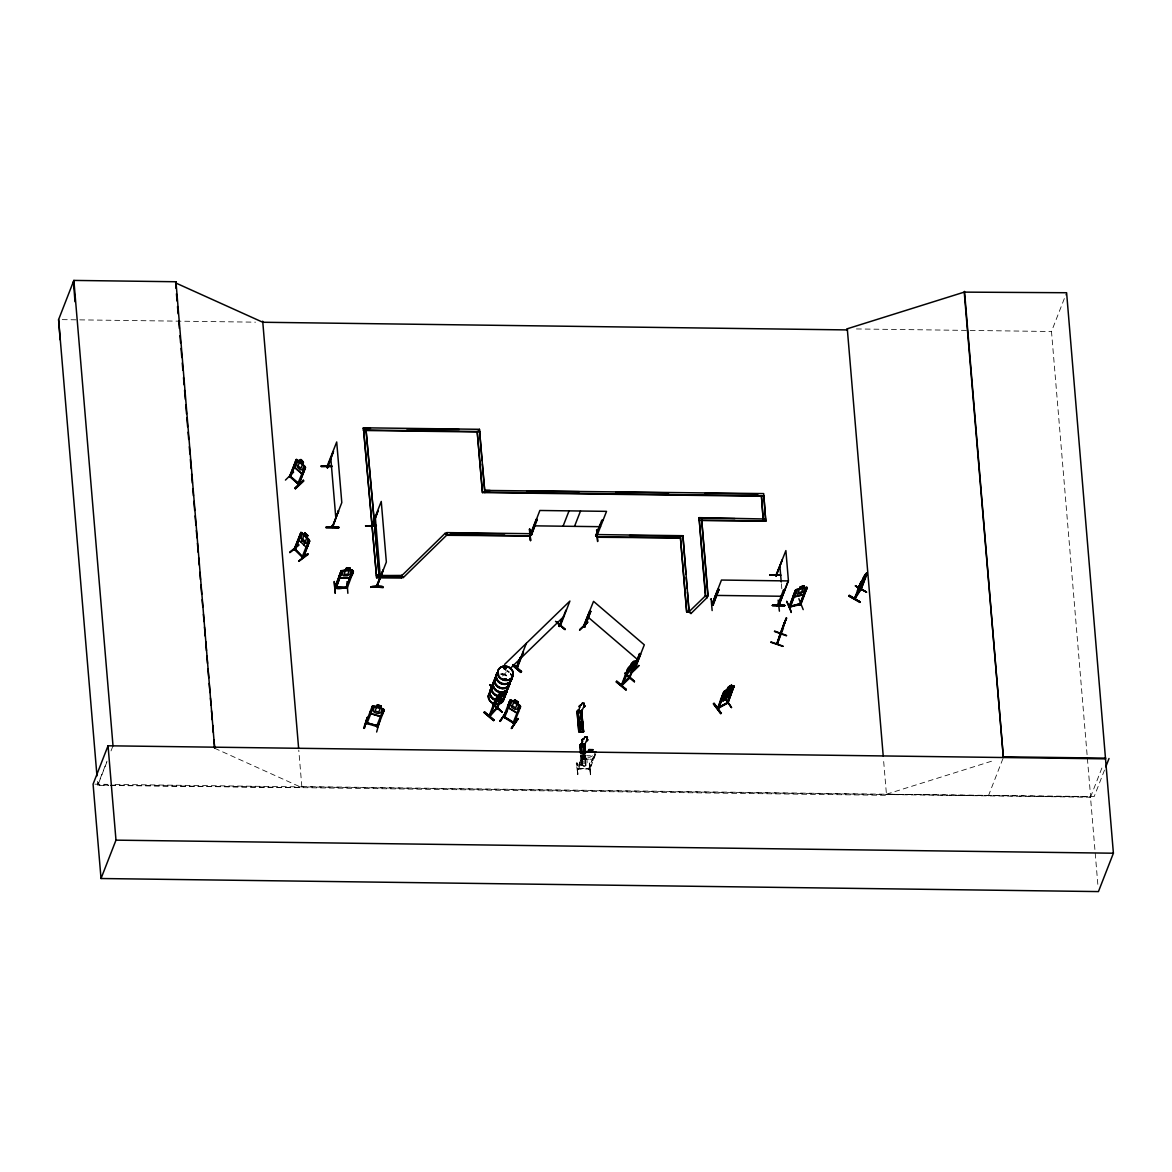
<?xml version="1.0" encoding="UTF-8"?>
<svg xmlns="http://www.w3.org/2000/svg" width="1172" height="1172" viewBox="0 0 1172 1172"><rect width="100%" height="100%" fill="white"/><g stroke="black" fill="none" stroke-linecap="round" stroke-linejoin="round"><path stroke-width="0.75" stroke-dasharray="5 3.75" d="M584.037 756.204L584.257 757.215L582.894 756.057M108.674 785.123L97.73 784.976L107.033 761.141M111.018 750.915L113.01 745.817M106.799 762.196L97.774 785.357L108.703 785.489M581.429 757.801L585.546 757.991M583.773 752.087L577.357 768.715L578.997 768.568L577.576 768.158M583.51 753.757L577.65 768.612M581.576 759.646L585.692 759.837M589.999 768.817L577.518 769.11L578.529 769.242L584.608 753.376M578.529 769.242L584.638 753.772M581.869 763.133L586.044 763.177M577.796 774.516L577.02 762.913L577.855 774.589L576.228 763.192M577.855 774.589L576.844 763.148M589.809 768.202L588.549 769.315L594.585 753.508M588.769 769.315L594.629 753.904M593.97 757.302L595.288 753.962M589.736 768.876L595.947 752.409M595.757 753.918L589.868 769.33M590.366 774.751L589.531 763.075L590.556 774.443M301.834 786.558L1090.634 796.901L1051.489 331.5L1066.608 292.736M988.406 795.876L1003.364 757.508M1097.827 884.318L1090.502 797.224L1102.881 765.463M1104.507 770.092L1094.194 796.564L886.442 794.22L994.647 760.247M578.646 769.125L578.704 768.114L578.529 769.184M577.488 768.715L589.868 768.876M502.436 676.039L507.564 671.073M576.932 762.928L576.199 763.221M592.505 755.764L589.868 757.259L586.044 757.2L584.579 755.662M583.158 755.867L582.821 757.376M580.741 755.237C577.752 770.004 591.816 769.638 585.458 755.295M582.103 755.266C585.106 761.053 578.411 767.836 586.41 765.565M584.418 755.193L585.59 765.55L584.096 755.266M584.755 755.281L585.795 765.55L585.297 755.134M588.945 768.187L588.637 769.257M581.136 755.09L582.191 765.536L581.297 755.251M581.664 765.521L580.843 755.251M582.469 765.536L581.561 755.251M585.868 765.55L585.004 755.281M110.534 785.504L301.922 787.657L298.772 750.153M856.424 328.951L1051.489 331.5M62.248 319.634L255.496 322.168M586.63 755.691L590.454 755.75M578.909 768.334L588.637 768.466M94.917 784.171L107.736 784.346M115.061 784.434L1090.502 797.224M110.505 785.152L886.53 795.319L883.527 759.632M214.666 748.263L301.922 787.657M510.582 673.417L511.519 675.175M590.483 774.677L589.56 763.075M781.402 583.773L781.841 589.12M584.491 755.12L585.517 765.55M581.942 755.105L582.821 765.448M97.437 781.343L97.73 784.976M507.373 670.955A8.058 7.047 21.3 0 1 509.102 672.127M510.494 673.636A8.058 7.047 21.3 0 1 511.432 675.38M505.293 670.56A7.955 6.959 21.3 0 1 508.941 672.435M510.303 673.929A7.955 6.959 21.3 0 1 511.226 675.643M501.601 674.53A7.955 6.959 21.3 0 1 507.286 676.669M501.689 674.178A8.058 7.047 21.3 0 1 507.461 676.361M499.741 674.178A8.058 7.047 21.3 0 1 507.535 676.141M501.88 673.812A7.955 6.959 21.3 0 1 507.564 675.966M507.461 670.736A8.058 7.047 21.3 0 1 509.19 671.908M581.253 755.72L585.429 755.779L581.253 755.72M585.927 761.785L581.708 761.873L585.927 761.785M594.101 757.317L592.036 759.236L582.484 759.178L581.81 757.288L582.601 759.119L592.109 759.178L594.116 757.449"/><path stroke-width="1.5" d="M583.641 626.361L584.594 627.123L590.761 611.418L589.897 610.685L583.641 626.361L584.506 627.035L585.121 626.229L584.037 625.379M634.902 668.948C632.631 666.502 634.96 670.926 634.843 668.831M290.026 476.125L290.788 476.945M290.685 476.872L290.085 475.466M503.784 716.107L504.766 717.396L503.345 716.986M503.564 716.414L514.347 723.27M504.766 717.396L503.564 716.663M511.593 700.255L509.996 700.153L503.447 717.044L514.01 723.578L512.926 722.978L513.365 722.025M858.827 587.187L858.783 588.007L864.98 578.016L858.783 588.007L858.944 587.26M865.361 575.511L859.428 585.634M327.178 466.207L327.032 467.555M327.662 467.555L327.003 466.559L336.701 441.976L341.799 502.598L332.189 527.385L338.503 510.904L332.628 527.385L332.57 526.155M371.627 525.979L371.641 527.166M371.905 526.843L372.374 525.657M376.52 585.81L383.068 570.339L376.754 586.835L386.35 562.047L381.252 501.426L371.641 526.096M383.068 570.339L376.959 586.161M503.931 667.586L504.4 669.109L505.967 668.626M503.828 667.82L504.736 669.095M504.297 668.509L504.517 667.308L504.209 668.348M505.645 668.362L505.147 667.102M505.176 679.364L506.538 679.394L505.293 679.687M505.835 667.996L504.297 668.348M506.011 679.115L506.011 678.837M717.85 707.624L718.875 707.038M718.802 708.005L717.528 708.137M719.022 707.492L724.779 692.652L723.607 692.842L717.835 708.62L727.929 702.98L733.599 687.202L727.123 703.449M728.076 702.394L717.528 708.24L723.974 691.597L727.475 689.077L728.208 687.202C736.25 681.225 726.977 690.572 733.101 685.913L733.98 686.089L727.929 702.98L728.193 702.277M779.776 634.565L786.441 617.878M783.438 627.958L777.109 644.366L780.684 633.847M780.376 634.77L781.006 632.748M294.421 548.613L294.201 549.346L300.97 532.396L294.201 549.346L295.564 549.404L302.918 557.169M295.08 549.36L294.787 548.364M307.796 535.545L304.779 532.777L307.796 535.545L306.961 537.523L309.716 540.966L302.977 557.828L302.303 556.392M585.062 736.983C582.953 738.008 589.501 735.401 586.718 738.858A2.827 1.26 -4.8 0 1 586.513 740.88L586.527 741.026A2.827 1.26 -4.8 0 0 586.733 739.019L587.04 737.012M327.867 467.086L327.794 466.002L327.398 467.115M332.086 526.243L332.672 527.151M372.432 526.536L371.597 527.004M338.693 527.547L326.285 527.092L338.781 527.122L338.708 528.059L326.212 527.971L326.285 527.092M338.781 527.224L326.285 527.136M370.777 587.421C370.118 585.648 384.006 584.945 383.273 587.494L370.748 586.791M801.018 604.386L799.758 604.737L805.662 588.93L806.732 588.681L800.886 604.415C802.263 602.511 798.44 603.727 799.963 604.693L805.662 588.93M801.091 603.433L799.978 604.181M776.421 575.789L776.303 575.291M778.486 605.558L784.742 589.721L778.384 605.646L777.27 605.587L778.691 605.997L788.434 580.916L785.885 550.606L775.879 575.848M778.501 604.518L778.941 605.528M584.887 626.844L583.759 625.658L593.545 601.353L644.307 644.834L634.433 669.886L640.674 654.166L639.516 653.712L633.554 669.227L634.257 669.754M300.428 459.746L299.68 461.636L297.893 460.918L296.531 464.434L297.483 467.306L300.354 469.84L302.493 469.679L303.856 466.148L302.566 464.171L305.511 467.584L298.86 484.563L297.82 483.655L299.153 484.3M299.358 483.743L289.674 475.744M364.272 728.295L367.144 717.542M364.331 728.398L367.334 717.308L363.642 728.208L364.419 728.076M366.338 722.23C364.287 722.802 369.488 722.934 365.737 723.212L372.286 706.203L376.637 706.95L377.296 704.841L381.296 706.042L377.296 704.841M366.821 723.593L367.188 722.494L366.807 723.651M370.279 711.404L370.923 713.689L380.314 716.488L370.953 713.572M373.048 707.844L371.949 707.522L373.048 707.844L366.953 723.578M380.519 708.049L381.296 706.042M376.988 725.439C380.285 725.571 375.86 728.31 376.827 725.658L367.349 722.831M379.625 721.278L376.652 732.017M382.79 710.745L383.786 711.448L382.79 710.745L376.578 726.435M383.2 708.782C386.379 711.17 375.333 704.357 372.257 706.335M382.292 714.979L380.241 716.385M579.744 707.038L579.759 707.199A2.827 1.26 -4.8 0 1 581.122 705.192L581.107 705.031A2.827 1.26 -4.8 0 0 579.744 707.038L578.411 712.137L581.195 712.18L583.671 707.097A2.827 1.26 -4.8 0 0 583.89 705.075L583.89 705.236A2.827 1.26 -4.8 0 1 583.685 707.243L583.671 707.097M583.964 738.975L583.949 738.814A2.827 1.26 -4.8 0 0 582.601 740.982L581.253 745.919L582.587 740.821A2.827 1.26 -4.8 0 1 583.949 738.814L584.476 737.437M490.248 715.535L490.043 714.568L489.427 716.282L496.459 708.518M496.855 709.075L497.558 708.371M497.529 708.474L497.748 707.756L489.691 716.209M559.264 626.038L560.26 624.793L559.63 626.126M520.471 657.272L516.325 667.762L517.438 666.326M629.115 678.515L635.37 662.209L629.73 678.002L621.702 685.693L628.104 669.241M630.023 677.343L628.866 677.709L629.686 676.903M785.504 620.252L785.826 619.153M774.458 631.488L786.441 635.81M780.435 633.085L776.684 644.219L786.163 618.406M783.394 625.291L784.61 622.391L780.669 633.437L781.182 632.675M777.241 644.175L780.039 634.272M780.435 634.799L783.878 624.412M785.255 620.882L782.207 629.159M783.116 627.723L786.485 617.761M786.573 618.552L785.841 619.373M782.911 646.387L770.839 642.315M301.966 556.92L303.284 557.579L309.716 540.966M785.137 621.424L783.599 625.863M771 641.919L783.013 646.124M516.662 668.055L526.36 643.296M517.775 666.604L516.544 667.058L517.702 666.736M516.662 667L516.881 667.923M854.447 598.57L860.981 582.103M855.34 598.218L855.399 597.075M860.995 589.531L859.955 590.087M860.541 589.999L860.834 588.74M860.951 589.677L866.401 573.298M783.292 625.921L784.449 622.669M778.325 605.06L779.146 605.03L778.472 604.606M506.055 668.377L505.601 669.124M60.153 339.821L58.6 319.59L73.865 280.416L175.961 281.749L214.666 748.263L213.963 739.898M175.99 288.341L175.961 281.749M1105.46 758.855L108.044 745.788L93.086 784.141L101.026 878.517L1098.442 891.584L1113.4 853.216L1066.608 292.736L964.234 292.121L1003.364 757.508L964.512 291.403M101.026 878.517L115.984 840.148L108.044 745.788M285.455 480.066L293.63 472.111M296.267 459.439L289.557 476.565L298.757 484.476L305.423 467.672L304.72 466.075L296.179 459.527L297.615 459.732C301.468 465.152 298.45 454.853 303.431 462.31L302.596 464.288L303.299 462.281M298.684 484.549L289.836 476.125L296.355 459.556M296.384 461.783L290.216 477.136L296.677 461.519L295.534 461.05L296.677 461.519M295.373 488.753L303.651 480.916L295.373 488.797L294.978 488.021L303.299 480.608M304.178 468.111L305.028 468.859L304.178 468.111L297.82 483.655M303.284 480.212L303.68 480.989M298.274 544.848L289.938 552.261M327.296 465.973L327.003 466.559M294.861 549.917L301.292 534.373L300.501 533.582L300.984 534.622M295.095 550.064L301.292 534.373M327.603 467.672L327.882 466.207M327.618 467.804L333.493 451.308L327.12 467.643M289.821 552.598L298.757 544.98M304.881 532.689L304.119 534.813L300.955 532.586L302.273 532.835M301.263 542.299L304.954 532.85M303.988 544.965L307.679 535.516M298.684 561.329L307.709 553.77L298.684 561.329L308.06 554.546L307.694 553.755M308.368 541.347L309.174 542.138L308.368 541.347L302.083 557.11L302.508 556.041M376.461 575.584L401.659 575.437L401.835 577.65L376.637 577.796L363.437 427.795L479.436 429.304L484.886 492.621L482.454 492.606L477.194 431.501L479.626 431.516L482 460.523M363.423 430.476L363.437 427.795M366.045 430.021L379.069 575.13L366.045 430.021L363.613 429.992L376.637 577.796M332.658 526.36L332.291 525.569L332.409 526.829M334.225 581.722L335.177 593.091M346.238 586.835L346.15 587.963L351.966 572.097L353.094 572.112L347.249 587.905L334.738 587.289L336.261 587.245M350.194 568.288L349.461 570.295L352.333 570.339C355.438 571.365 351.204 576.551 349.49 577.884L339.865 577.767L339.191 575.862L341.155 570.676L352.42 570.149M341.286 570.691L334.811 587.743L340.847 571.951L341.975 571.965L336.159 587.714L341.975 571.965M372.125 526.14L365.591 525.935L376.432 525.686M346.971 581.664L347.864 593.296M345.887 587.831L351.966 572.097M371.744 527.239L378.058 510.758L372.183 527.239L371.846 525.422M401.659 578.118L401.659 575.437M378.248 575.613L401.469 575.906L403.329 577.547L401.659 575.481M479.436 429.304L479.436 431.999M530.433 535.912L447.059 534.828L445.214 533.231L446.884 535.296L530.433 535.912L530.257 533.7L446.884 532.615L446.884 535.296L446.884 532.615M381.134 706.057L380.358 708.064L383.171 708.899M377.179 725.468L376.798 726.625L377.062 725.512M366.074 722.685L378.117 725.864M382.16 714.92L384.152 709.778M384.299 709.793L377.809 726.801L365.854 723.241M482.454 492.606L477.194 431.501M765.961 520.734L699.069 520.339L765.77 521.218L763.675 493.588L484.695 490.409L490.16 490.482M529.656 528.953L530.594 540.644L529.612 528.968M530.257 533.7L530.066 534.754L531.575 534.608M531.414 535.252L537.303 519.416L536.175 519.416L530.096 535.15L531.443 534.769M530.374 535.282L539.853 510.479L606.539 511.358L596.812 536.146L595.713 536.073L599.815 525.202M534.74 525.994L531.326 534.769L530.096 534.696L531.399 534.095M492.577 704.123L502.143 712.224L493.031 703.654M492.665 703.991L502.246 712.093M563.058 526.213L569.05 510.86M489.515 716.195L498.393 696.109M490.204 715.609L496.225 700.138A8.058 7.047 21.3 0 1 491.654 688.067M498.144 696.739C492.606 709.587 508.677 683.159 495.492 699.479C495.99 697.267 508.003 687.759 501.001 693.765C503.916 686.836 495.815 700.475 499.125 694.22M499.448 694.102L501.059 692.535M496.298 708.913L503.096 692.769L497.441 708.401M493.793 705.412L495.463 699.332L489.09 716.004L497.411 707.463M501.47 696.827L503.403 691.583M496.708 709.119L503.535 691.7M494.174 719.872L493.588 720.634L484.021 712.532L484.593 711.77L494.145 719.886M520.104 657.624L516.427 668.348L523.459 651.896L517.57 667.278L515.958 668.04L516.691 667.776M574.529 526.36L580.506 511.021M506.128 711.843L500.341 721.088M503.491 717.22L503.887 716.077M510.172 700.153L508.209 705.192L508.604 707.844L516.793 713.001L518.625 711.785M512.853 664.832L521.394 671.849L520.822 672.406L512.633 665.447M504.78 716.649L504.253 717.674L504.986 716.839M504.531 717.718L510.626 701.984L509.439 701.706L510.626 701.984M510.098 700.255L513.878 701.808L514.596 699.684L518.127 701.882L517.321 703.859M518.127 701.882L517.189 703.859L520.471 706.687M518.039 719.212C497.88 747.546 530.975 698.746 511.622 728.457L517.628 718.641M519.24 707.317L520.222 707.917L519.24 707.317L513.043 723.036M513.863 723.563L520.676 706.628L519.723 705.28M559.703 625.965L559.44 625.438M559.147 626.244L562.018 619.021M565.944 610.099L559.484 626.522L560.377 625.643M560.319 625.892L569.914 601.046L504.575 664.421M596.812 536.146L595.669 536.014L601.749 520.28L602.877 520.295L601.778 520.676M596.885 536.073L597.119 534.578L682.924 535.707L689.107 611.96L686.675 611.931L680.463 537.963M597.061 536.029L596.958 534.959M597.31 536.791L680.683 537.889L597.119 537.274L597.119 534.578M597.559 541.523L596.651 529.832L597.749 541.2M556.583 622.42L565.007 629.554L556.934 622.259M579.627 630.067L587.729 622.098L579.73 629.73M590.761 611.418L584.506 627.035M587.729 622.098L579.583 629.935M577.693 710.379L579.173 731.65L577.693 710.379L580.169 731.768L577.957 711.214M578.016 710.379L580.228 731.738M577.986 713.001L582.03 712.517L581.502 713.045M581.122 705.192L582.22 703.2M581.195 712.942L583.568 731.782L581.532 710.422L582.601 726.64M581.854 710.437L581.312 711.243M583.89 705.236L584.198 703.229L581.971 703.493M578.587 724.018L582.704 724.208M578.909 727.958L583.026 728.134M578.983 729.482L583.143 729.526M580.814 746.784L580.536 744.161L581.004 753.464M580.858 744.161L581.371 751.838M584.169 744.747L584.696 744.22L585.399 753.581M584.696 744.22L584.052 745.011M592.094 751.721L592.973 749.64L588.871 749.582L588.154 751.604L585.956 752.146M588.256 751.662L588.989 749.655L592.827 749.831M589.545 749.977L592.007 750.007M624.881 673.534L634.389 681.694L625.335 673.08M621.629 685.679L628.851 677.548M622.435 683.95L621.936 684.595M680.302 536.161L686.675 611.931M630.389 666.15L629.012 669.666L631.518 667.249L632.895 663.718L628.954 667.337M631.371 663.63L630.565 665.535M631.693 663.513L633.305 661.946M685.928 574.075L682.924 535.707M633.788 666.165L625.936 674.955L627.709 668.743L621.307 685.386L629.598 676.991M638.696 665.755L630.595 673.724L638.828 665.432M633.613 666.15L635.663 661.023L629.115 678.075M635.957 663.293L639.809 653.434M699.069 517.658L705.632 595.64L707.287 597.705L705.441 596.123L699.069 517.658L765.58 519.006M687.437 592.109L689.107 611.96L690.967 613.542L689.297 611.476L686.865 611.447M708.064 595.669L705.441 596.123L708.064 595.669L701.691 519.899L707.873 596.152M711.155 599.156L712.151 610.553M711.331 598.921L710.54 599.2M711.712 604.723L713.133 605.133L718.949 589.384L717.821 589.384L711.741 605.118L721.454 580.052L788.155 580.931L778.574 605.997L777.578 606.041M713.323 604.635C712.166 602.862 711.301 606.466 713.352 604.576M712.928 604.693L718.949 589.384M721.22 713.323L714.1 703.2L713.426 703.83L720.736 713.631L721.425 713.001M769.784 575.144L780.786 575.262M724.53 692.315L718.495 707.639M726.948 697.12C727.402 698.893 720.575 703.273 723.651 698.776L722.304 699.201L723.681 695.67L729.057 691.451L730.434 687.949L727.314 689.707L725.937 693.238L729.072 691.48L730.141 692.022L728.779 695.538L726.86 697.12M723.007 700.768L723.739 698.878M723.681 700.138L725.688 699.01M728.735 687.202L730.742 686.06M726.86 697.018L726.113 699.01L722.787 700.797M730.771 687.437L731.562 685.312M776.318 575.848L782.251 559.923L775.761 575.789M726.845 703.478L727.768 701.969M730.361 694.498L731.929 688.257L732.412 689.561M733.906 685.986L726.699 703.068M725.351 699.039L731.504 707.566L724.384 697.428M772.48 605.265L784.976 605.382L772.465 605.323M778.164 600.123L779.395 611.183M777.314 605.983L783.394 590.249L784.551 590.644L783.394 590.249M793.488 595.361L795.422 590.161L797.048 589.179L807.068 587.436L800.71 603.932M795.466 590.278L789.034 606.788L801.106 603.858M790.294 607.023L796.213 591.157L795.143 591.406L789.181 607.169L790.631 606.422M790.236 606.51L796.213 591.157M785.636 620.296L786.427 618.23L785.137 621.658M777.3 644.19L777.153 642.696M800.403 586.733L799.568 588.578M799.714 588.74L800.447 586.85L804.065 586M791.29 612.165C781.138 589.37 790.748 608.693 791.188 612.487M800.93 586.894L803.26 586.337M798.865 598.687L803.201 609.616M799.67 588.622L797.487 589.706L796.11 593.222L797.458 594.277L801.077 593.428L803.611 591.464L804.988 587.934L803.289 587.758L804.182 585.78L803.45 587.67M799.993 604.752L799.978 603.58M804.959 592.519L806.922 587.48M855.487 585.839L866.621 592.109L855.457 585.883M859.31 585.575L857.464 590.703L860.863 582.03M863.925 576.551L854.871 598.907L862.87 578.953M864.072 576.243L863.075 578.367M860.204 587.348L861.039 585.194M861.391 584.315C870.693 563.703 851.561 601.456 861.317 584.389M860.453 586.718C853.436 600.108 871.529 565.666 859.911 585.517M861.405 584.623L865.756 574.544L865.2 575.364M864.995 575.452L866.577 573.269L860.541 583.231L861.479 582.616M859.94 590.336L866.826 572.888M860.321 590.571L866.533 574.046L866.372 575.115M860.981 589.78L866.914 574.28M866.445 592.27L855.443 586.029M1105.797 766.781L1109.02 758.504M859.867 602.437L848.88 596.079L860.16 601.998L849.319 595.273L848.88 596.094M586.513 740.88L584.037 745.963L581.239 745.758M597.207 535.56L595.625 535.619L597.237 535.077M335.031 587.758L334.899 587.685C338.942 591.025 350.721 584.828 346.15 587.905M489.969 684.917L492.665 687.261M857.831 590.395L863.456 581.473M484.417 712.107L493.939 720.267M520.822 672.391L512.677 665.388M521.247 671.937L512.97 665.081M521.335 671.717L513.175 664.714M493.646 720.56L484.08 712.459M616.267 681.884L626.229 689.605L616.809 681.152L616.252 681.899L625.804 690M489.867 715.594L490.57 714.905M497.661 707.829L496.518 708.357L497.338 707.551M621.424 685.181L629.467 677.035M622.068 684.99L622.156 684.038M493.558 705.207L501.411 693.135M860.907 583.978L862.782 581.107L860.497 584.022M863.823 576.873L865.947 573.474M854.564 598.584L860.775 588.842M855.003 598.804L861.215 588.959M855.121 598.775L855.267 597.178M508.018 705.222L508.677 707.742M511.505 700.255L519.738 705.354M508.487 707.859L516.867 712.898M506.758 711.887L499.712 721.044M500.254 721.425L506.055 711.843M512.926 722.904L513.526 722.084M722.494 695.172L724.311 692.725L732.104 688.257M722.011 696.637L722.494 697.941L730.112 693.487L731.826 691.099M730.185 693.604L732.017 691.158M628.939 667.308C623.694 673.065 640.176 655.866 633.232 663.176L633.979 661.052L631.415 663.748M713.44 703.815L720.751 713.602M630.639 665.52L622.42 685.005L622.215 684.067M858.534 589.047L859.296 588.139M595.757 535.633L596.841 535.589M711.917 604.166L713.177 604.181M777.402 605.587L778.662 605.499M336.218 587.187L334.987 587.187M347.322 587.333L345.916 587.362M793.444 595.23L794.089 596.914L803.201 594.775L805.135 592.607M725.571 695.479L722.641 698.805L726.069 695.523L728.237 695.655L726.962 694.674M559.22 625.995L559.879 625.365M516.793 667.967L517.482 667.308M559.703 626.405L560.597 625.072M565.007 629.554L557.227 622.156M503.433 693.048L502.363 693.487M502.143 712.224L493.002 703.669M630.595 673.724L638.843 665.828M401.469 575.965L445.214 533.231M403.329 577.547L447.059 534.828M510.128 668.582L563.937 616.399M501.85 691.729L499.067 694.234M635.707 662.488L634.638 662.927M689.297 611.476L705.632 595.64M625.833 674.867L632.235 668.846M690.967 613.542L707.478 597.222M634.389 681.694L625.306 673.094M294.201 464.595L294.612 467.408L301.805 473.561L303.445 472.55M303.431 462.31L300.252 459.688M303.445 472.726L301.761 473.766L294.524 467.408L294.392 464.595M294.861 488.328L303.328 480.3M339.865 577.767L349.49 577.767L351.483 575.906M729.101 695.89L730.464 694.454L720.443 700.124L723.871 691.641L733.98 686.089M302.156 532.806L308.954 539.472M298.816 544.98L289.792 552.452M332.306 525.686L332.262 526.594M371.861 525.539L371.949 526.565M377.164 586.718L377.135 585.604M565.168 629.188L555.513 621.307M380.285 716.268L382.189 714.803M634.492 681.562L624.998 673.211M334.298 581.517L335.236 593.178M500.898 693.678L501.982 693.004L498.686 699.347L495.434 701.559M633.129 663.088L634.228 662.414L630.932 668.758L627.679 670.97M306.068 546.899L307.65 545.932M307.738 546.035L306.009 547.104L299.153 540.395L298.992 537.465L299.343 540.321M732.002 688.374L724.179 692.593M731.636 685.415L728.295 687.305L724.267 694.176L725.351 694.747L728.471 692.989L732.119 687.012L730.683 687.319M723.871 693.179L724.779 692.652M733.848 687.539L732.676 687.73M718.817 707.199L727.724 702.497M731.504 707.566L724.736 697.428M504.048 697.296L504.019 697.311A7.911 6.929 21.3 0 1 493.676 703.713A7.911 6.929 21.3 0 1 490.189 692.169M341.286 570.823L345.637 570.251L346.37 568.361L350.208 568.405M583.788 752.204L585.487 751.442L595.947 752.409M583.92 752.234L585.531 751.633M504.238 667.205L505.308 667.439M583.583 731.768L578.763 731.724L577.049 711.184L581.795 711.258M582.938 731.753L579.349 731.753M579.935 744.996L580.697 753.537L580.199 744.909M964.234 292.121L847.151 328.819L847.253 329.918L262.792 322.256L175.536 282.877M635.004 661.272L635.766 661.111M800.344 586.82L804.226 585.897M795.29 591.787L796.359 591.538M805.809 589.311L806.878 589.062M790.514 606.071L799.714 603.902M800.886 604.415L789.313 607.14L799.773 603.756M777.563 604.942L778.706 605.001M582.572 703.273L584.198 703.39M585.414 737.056L586.791 737.071M577.093 711.214L578.865 731.738M580.711 711.14L582.704 731.782L580.404 711.214M634.037 668.216L634.008 668.787M376.666 706.833L374.41 706.877L373.048 710.393L374.454 712.503L378.19 713.616L380.783 712.693L382.16 709.177L380.402 707.947M331.72 465.943L320.981 465.855L332.028 466.573M331.881 466.251L321.04 466.485L331.779 466.412M482.63 492.123L763.851 495.8L765.77 521.218M338.591 511.93L338.063 510.889M537.333 519.811L536.175 519.416M365.591 525.935L376.271 525.393M365.605 525.774L376.329 525.847M383.156 571.365L382.629 570.339M376.637 575.1L379.069 575.13M370.718 586.791L383.288 587.465M717.85 589.78L718.978 589.78M769.755 574.837L780.625 574.939M363.247 428.263L370.499 428.366M406.743 428.835L459.307 429.523M363.613 429.992L479.626 431.516M365.239 430.505L477.619 431.97M526.609 490.965L579.451 491.654M615.886 492.137L668.729 492.826M705.178 493.295L758.02 493.998M761.844 496.254L484.886 492.621L482.322 464.097M698.893 518.127L734.932 518.61M533.861 525.832L600.562 526.697M450.312 533.143L504.693 533.846M629.554 535.487L682.734 536.19M340.876 572.346L342.019 572.361M351.996 572.493L353.094 572.112M376.827 577.313L401.835 577.65M336.276 586.908L346.004 587.04M715.477 595.405L782.163 596.27M578.397 711.975L581.195 712.18M582.206 743.59L583.48 743.605M581.034 746.256L580.448 746.916L584.872 746.3L584.872 753.581M1003.642 756.79L1105.738 758.138M588.007 752.175L591.831 752.219M115.984 840.148L1113.4 853.216M580.521 722.157L581.517 723.021M580.697 723.739L579.701 722.89M789.459 606.657L790.661 606.451M508.692 685.137L508.765 685.151A7.911 6.929 21.3 0 1 498.481 691.392A7.911 6.929 21.3 0 1 494.994 679.848M490.218 691.993A7.955 6.959 21.3 0 0 493.72 703.61A7.911 6.929 21.3 0 0 503.96 697.106L504.063 697.208M583.524 731.782L581.532 710.422M513.951 701.706L511.93 701.252L510.567 704.768L511.739 707.375L515.05 709.426L517.394 709.001L518.771 705.485L517.248 703.757M774.604 631.049L786.573 635.444M349.461 570.178L351.263 570.823L349.886 574.353L347.249 575.833L343.425 575.789L341.96 574.251L343.337 570.72L345.623 570.119L346.253 568.171L350.355 568.215L349.622 570.105M592.08 751.589L593.882 752.248M806.014 587.128L807.112 587.553M304.207 534.74L302.508 533.934L301.131 537.465L302.01 540.409L304.735 543.076L306.786 542.988L308.148 539.472L306.932 537.406M582.674 731.768L580.858 712.854M514.611 699.918L517.921 701.969M504.912 717L513.307 722.186M352.333 570.339L353.329 570.984M302.742 557.682L294.201 549.185M589.619 610.964L590.483 611.696M639.516 653.712L640.381 654.445M583.876 625.921L584.945 626.082M513.336 664.568L521.613 671.629M512.999 664.7L521.394 671.849M492.826 686.924L490.101 684.624L492.709 687.202M489.793 685.093L492.489 687.466M587.553 616.706L638.315 660.188M501.557 696.754L493.705 705.544L493.5 704.372M303.973 535.37L306.698 538.036M302.596 538.9L305.321 541.567M294.421 548.789L295.388 549.653M294.509 548.921L303.138 557.359M730.171 693.516L722.392 698.043L721.967 696.813M713.953 703.464L721.293 713.323M803.201 594.775L794.089 596.914M339.983 577.693L339.191 575.862M625.745 673.783L625.936 674.955M529.407 529.231L530.433 540.6M883.219 755.984L847.297 328.834L847.385 329.918M779.893 565.944L781.241 582.001M686.221 577.679L687.144 588.505M596.929 535.062L597.119 537.274M596.079 752.263L595.054 751.692M584.374 744.205L585.165 753.493M584.037 746.725L584.784 753.581M583.773 746.564L584.506 753.567M583.7 746.637L584.271 753.479M583.378 746.711L584.052 753.567M579.378 709.998L578.924 710.935M581.385 746.711L582.045 753.567M581.224 746.549L581.81 753.464M580.536 744.161L581.239 753.552M484.886 489.925L485.062 492.137M375.274 516.764L380.373 577.386M330.724 457.329L335.822 517.936M262.704 321.172L298.626 748.322M176.445 293.806L177.06 301.087M177.514 306.551L178.129 313.832M178.745 321.113L179.36 328.394M179.975 335.675L180.591 342.957M181.045 348.421L181.806 357.533M182.261 362.983L182.876 370.279M183.491 377.56L184.107 384.841M184.561 390.305L185.337 399.403M185.791 404.867L186.553 413.965M186.861 417.613L187.623 426.711M188.091 432.175L188.692 439.456M189.307 446.752L189.923 454.033M190.377 459.497L191.153 468.595M191.607 474.059L192.369 483.157M192.838 488.621L193.439 495.903M193.907 501.367L194.669 510.479M195.123 515.929L195.9 525.041M196.354 530.506L196.969 537.787M197.423 543.251L198.185 552.349M198.654 557.813L199.269 565.094M199.87 572.375L200.485 579.657M200.954 585.121L201.716 594.233M202.17 599.698L202.785 606.979M203.401 614.26L204.016 621.541M204.47 627.005L205.232 636.103M205.701 641.567L206.462 650.68M206.917 656.13L207.532 663.425M207.986 668.875L208.763 677.987M209.217 683.452L209.978 692.549M210.447 698.014L211.048 705.295M211.517 710.759L212.279 719.872M212.733 725.322L213.348 732.617M73.865 280.416L113.01 745.817M58.6 319.59L96.968 775.893M73.44 281.529L74.993 301.775M509.996 681.723A7.955 6.959 21.3 0 1 499.755 688.125A7.955 6.959 21.3 0 1 496.254 676.522M510.201 681.474A8.058 7.047 21.3 0 1 499.829 687.964A8.058 7.047 21.3 0 1 496.269 676.215M494.892 680.097A7.911 6.929 21.3 0 0 498.393 691.641A7.911 6.929 21.3 0 0 508.575 685.298A7.911 6.929 21.3 0 1 498.393 691.641A7.911 6.929 21.3 0 1 494.892 680.126M504.18 679.101A7.911 6.929 21.3 0 1 505.879 680.243M504.282 678.852A7.911 6.929 21.3 0 1 505.982 679.994M511.856 677.24A8.058 7.047 21.3 0 1 502.48 684.052A8.058 7.047 21.3 0 1 496.796 673.446M510.274 681.005A7.955 6.959 21.3 0 1 500.034 687.422A7.955 6.959 21.3 0 1 496.532 675.819M510.289 681.254A8.058 7.047 21.3 0 1 499.902 687.759A8.058 7.047 21.3 0 1 496.357 675.995M511.93 677.02A8.058 7.047 21.3 0 1 501.557 683.525A8.058 7.047 21.3 0 1 498.012 671.761M511.93 676.771A7.955 6.959 21.3 0 1 501.689 683.188A7.955 6.959 21.3 0 1 498.188 671.585M511.534 679.321A7.955 6.959 21.3 0 1 500.459 683.466A7.955 6.959 21.3 0 1 497.91 672.288M505.293 693.78A7.955 6.959 21.3 0 1 498.085 700.768M494.101 699.772A7.955 6.959 21.3 0 1 491.551 688.594M505.498 693.546A8.058 7.047 21.3 0 1 498.188 700.622M494.159 699.611A8.058 7.047 21.3 0 1 491.566 688.286M504.165 679.13A7.911 6.929 21.3 0 1 505.879 680.273M490.277 691.934A7.911 6.929 21.3 0 0 493.778 703.478A7.955 6.959 21.3 0 0 503.975 697.193M507.139 689.312A8.058 7.047 21.3 0 1 501.865 696.168M497.778 696.124A8.058 7.047 21.3 0 1 493.222 684.052M505.572 693.077A7.955 6.959 21.3 0 1 500.356 699.845M496.327 699.801A7.955 6.959 21.3 0 1 491.83 687.891M505.572 693.326A8.058 7.047 21.3 0 1 500.298 700.197M507.227 689.092A8.058 7.047 21.3 0 1 501.953 695.963M497.851 695.904A8.058 7.047 21.3 0 1 493.295 683.833M507.212 688.843A7.955 6.959 21.3 0 1 502.012 695.611M497.968 695.567A7.955 6.959 21.3 0 1 493.485 683.657M507.681 689.18A7.911 6.929 21.3 0 1 503.242 692.403M501.25 692.623A7.911 6.929 21.3 0 1 493.705 688.169A7.911 6.929 21.3 0 1 494.745 680.493M508.428 685.664A7.911 6.929 21.3 0 1 508.311 687.481M506.934 689.546A7.955 6.959 21.3 0 1 501.733 696.329M497.69 696.271A7.955 6.959 21.3 0 1 493.207 684.36M772.377 605.572L784.888 605.66L772.377 605.543M299.446 462.266L298.069 465.797L300.94 468.331L302.317 464.801L299.446 462.266M300.808 460.523L302.42 462.779L300.808 460.523M305.321 533.641L306.815 535.985L305.321 533.641M345.388 570.749L344.011 574.28L347.835 574.324L349.212 570.793L345.388 570.749M346.927 568.552L349.388 568.596L346.927 568.552M376.417 707.463L375.04 710.994L378.776 712.107L380.153 708.577L376.417 707.463M377.941 705.456L380.094 706.804L377.941 705.456M513.702 702.336L512.325 705.866L515.636 707.903L517.013 704.387L513.702 702.336M515.153 700.504L517.028 702.453L515.153 700.504M578.411 721.937L582.587 721.996L578.411 721.937M578.734 725.864L582.909 725.922L578.734 725.864M761.419 495.771L763.148 518.976L761.419 495.771M725.351 694.732L723.988 698.263L727.094 696.49L728.471 692.96L725.351 694.732M799.421 589.252L798.044 592.768L801.677 591.919L803.04 588.388L799.421 589.252M849.202 595.566L860.131 602.042L849.202 595.566M616.692 681.43L626.17 689.634L616.692 681.43M495.888 699.86L495.492 700.856L495.888 699.86M499.082 676.566A7.911 6.929 21.3 0 0 512.53 676.742A7.911 6.929 21.3 0 0 504.912 666.062A7.911 6.929 21.3 0 0 499.082 676.566A7.955 6.959 21.3 0 0 512.516 676.903A7.955 6.959 21.3 0 0 504.854 666.165A7.955 6.959 21.3 0 0 498.979 676.727M498.935 676.933A7.911 6.929 21.3 0 0 512.384 677.108A7.911 6.929 21.3 0 0 504.766 666.428A7.911 6.929 21.3 0 0 498.935 676.933"/></g></svg>
